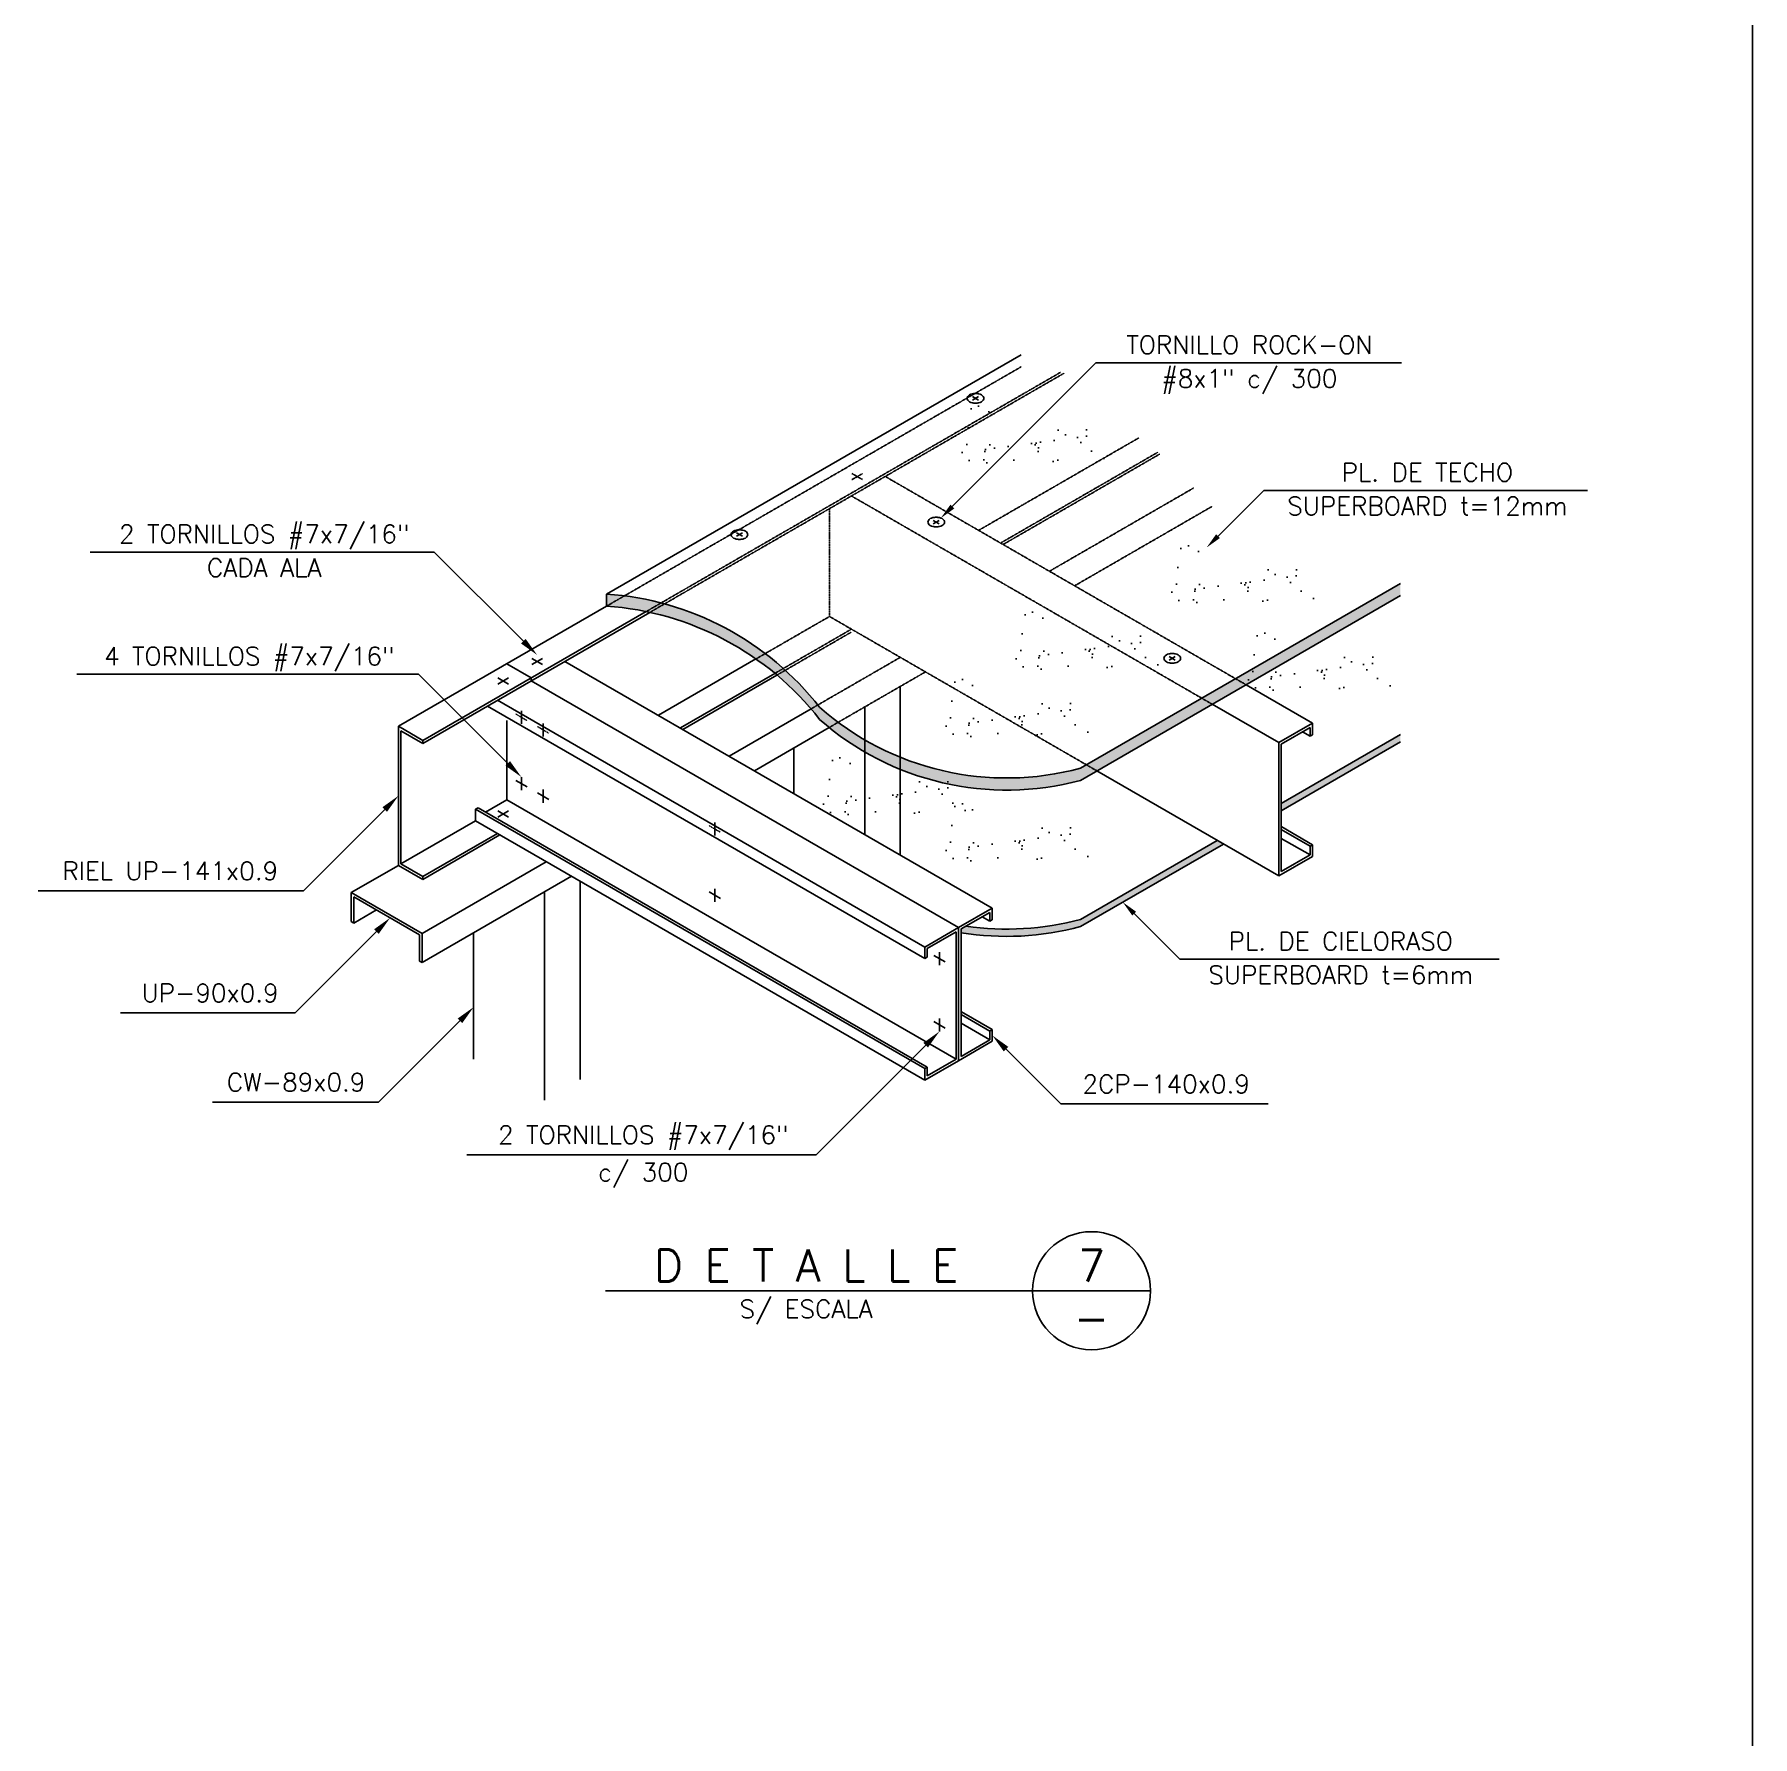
# Model space of a CAD drawing. Header units: millimetres. Extents: x -249630 to 95394, y -188036 to 109963.
# Drawn here: x 62750 to 69842, y 16156 to 23182 of the extents above; entities that cross this region are included whole.
import ezdxf
from ezdxf.enums import TextEntityAlignment as Align

# ---------------------------------------------------------------- set-up
doc = ezdxf.new("R2010")
doc.units = ezdxf.units.MM
doc.linetypes.add('HID1P5', pattern=[2, 1.5, -0.5])
doc.linetypes.add('HID2', pattern=[2.5, 2, -0.5])
for name, color, linetype in [('05', 5, 'Continuous'), ('DETALLES', 3, 'Continuous'), ('GENERAL', 3, 'Continuous'), ('SCREW', 2, 'Continuous'), ('SIMBOLOS', 2, 'Continuous'), ('TEXTOS', 11, 'Continuous'), ('TITULOS', 180, 'Continuous')]:
    doc.layers.add(name, color=color, linetype=linetype)
doc.styles.add('ROMANS', font='romans')
pattern_1 = [(37.50000000000001, (23498.18043228253, 7450.667196633747), (-1.259867162192163, 38.53647538026317), [0, -30.4, 0, -34, 0, -32.5]), (7.499999999999999, (23498.18043228253, 7450.667196633747), (35.39553410535454, 56.4429213045948), [0, -16.4, 0, -27.4, 0, -10.5]), (327.5, (23473.58043228253, 7450.667196633747), (62.2828372350299, 0.1131810707392855), [0, -10, 0, -36, 0, -47]), (317.5, (23473.58043228253, 7450.667196633747), (60.12253209144588, 17.55351129868498), [0, -5, 0, -23.6, 0, -27])]

# ---------------------------------------------------------------- blocks, each defined once
blk = doc.blocks.new('BL_904')
at = {"layer": 'SCREW', "color": 3}
for p, q in [((0.02706329386825246, 0.015625), (-0.02706329386828088, -0.015625)), ((0.02706329386825246, -0.015625), (-0.02706329386828088, 0.015625))]:
    blk.add_line(p, q, dxfattribs=at)
blk = doc.blocks.new('TOR')
at = {"layer": 'SCREW', "color": 3}
blk.add_lwpolyline([(79131.82026030094, -73610.54811418752, 0.05875186753538833), (79131.6973180644, -73610.56261039728, 0.07234108405764866), (79131.60375394966, -73610.5998908829, 0.1066170543909973), (79131.5339357805, -73610.6631347349, 0.156851219670758), (79131.51407408262, -73610.7248908831, 0.156851219670758), (79131.5339357805, -73610.78664703129, 0.1066170543909973), (79131.60375394966, -73610.84989088328, 0.07234108405768136), (79131.6973180644, -73610.88717136892, 0.05875186753537658), (79131.82026030094, -73610.90166757867, 0.05875186753539507), (79131.94320253748, -73610.88717136892, 0.07234108405767498), (79132.03676665222, -73610.84989088328, 0.1066170543909973), (79132.10658482138, -73610.78664703129, 0.156851219670758), (79132.12644651927, -73610.7248908831, 0.1568512196707771), (79132.10658482138, -73610.6631347349, 0.1066170543909664), (79132.03676665222, -73610.5998908829, 0.07234108405764841), (79131.94320253748, -73610.56261039728, 0.05875186753534798)], format="xyb", close=True, dxfattribs=at)
at = {"layer": 'SCREW', "xscale": 4, "yscale": 4, "zscale": 4}
blk.add_blockref('BL_904', (79131.82026030094, -73610.7248908831), dxfattribs=at)

msp = doc.modelspace()

# ---------------------------------------------------------------- hatches: boundary and pattern name
h = msp.add_hatch()
h.set_pattern_fill('AR-SAND', color=1, scale=20, style=0)
h.set_pattern_definition(pattern_1)
edge = h.paths.add_edge_path()
edge.add_line((68388.18234127015, 20915.80141286793), (68388.1823412672, 20865.80141288844))
edge.add_line((68388.18234126721, 20865.80141288844), (67067.59210247778, 20103.35828303416))
edge.add_arc((66762.9277702634, 21230.57303733291), 1167.66153388595, 228.5974937927375, 285.12456133655695, ccw=False)
edge.add_arc((65028.32372669156, 19605.68157013385), 1219.526582288826, 37.89477686917527, 86.09088081900993)
edge.add_line((65111.46383061955, 20822.37085178457), (65111.46383061955, 20872.37085175375))
edge.add_arc((65028.32372665731, 19655.68157013385), 1219.526582288826, 37.89477686917519, 86.09088081901001, ccw=False)
edge.add_arc((66762.92777022353, 21280.57303733828), 1167.66153388595, 228.5974937927375, 285.124561336557)
edge.add_line((67067.59210248073, 20153.35828301365), (68388.18234127016, 20915.80141286793))
h = msp.add_hatch()
h.set_pattern_fill('AR-SAND', color=1, scale=20, style=0)
h.set_pattern_definition(pattern_1)
h.paths.add_polyline_path([(67658.16474770175, 19840.5758380884), (67632.18398566169, 19855.57583804855), (67067.59210241656, 19529.60856227469, -0.1025032222308725), (66594.65726124664, 19501.35003973524), (66574.56823423738, 19489.75163458286), (66574.5682342391, 19474.45439000516, 0.1069031712362134), (67067.5921021885, 19499.60856222528)])
h.paths.add_polyline_path([(68388.18234126721, 20262.05169224657), (68388.18234126721, 20292.0516921643), (67896.33950679048, 20008.08609928017), (67896.3395067938, 19978.08609936435)])
at = {"layer": 'GENERAL'}
h = msp.add_hatch(dxfattribs=at)
h.set_pattern_fill('AR-SAND', color=1, scale=70.57388890851455, style=0)
h.set_pattern_definition([(37.49999999999999, (186.8365405202603, 3213.836851839818), (-4.445686257201761, 135.9834466206199), [0, -107.2723111409421, 0, -119.9756111444747, 0, -114.6825694763361]), (7.499999999999999, (186.8365405202603, 3213.836851839818), (124.9000245904415, 199.1698228911251), [0, -57.87058890498192, 0, -96.68622780466494, 0, -37.05129167697014]), (327.5, (100.0306571627916, 3213.836851839818), (219.7771017966047, 0.3993814156450531), [0, -35.28694445425727, 0, -127.0330000353262, 0, -165.8486389350092]), (317.5, (100.0306571627916, 3213.836851839818), (212.1540450360151, 61.94097781738744), [0, -17.64347222712864, 0, -83.27718891204717, 0, -95.27475002649463])])
h.paths.add_polyline_path([(67107.46654499628, 21510.22576482001), (67101.48205838361, 21582.0016636185), (66774.68316087071, 21516.67699038004), (66808.24036337194, 21462.375329014), (66772.333212322, 21516.20725311276), (66774.68316087071, 21516.67699038006), (66682.56545038431, 21665.7402122168), (66538.93684618475, 21605.92696321802), (66568.85927924802, 21534.1512278124), (66520.98315497284, 21408.54340491499), (66868.08546087245, 21384.61794192255), (67065.57490733376, 21384.61794192256), (67179.28084709603, 21432.46854112157)])
h = msp.add_hatch(dxfattribs=at)
h.set_pattern_fill('AR-SAND', color=1, scale=70.57388890851455, style=0)
h.set_pattern_definition([(37.49999999999999, (1052.659388656106, 2636.917764954846), (-4.445686257201761, 135.9834466206199), [0, -107.2723111409421, 0, -119.9756111444747, 0, -114.6825694763361]), (7.499999999999999, (1052.659388656106, 2636.917764954846), (124.9000245904415, 199.1698228911251), [0, -57.87058890498192, 0, -96.68622780466494, 0, -37.05129167697014]), (327.5, (965.8535052986299, 2636.917764954846), (219.7771017966047, 0.3993814156450531), [0, -35.28694445425727, 0, -127.0330000353262, 0, -165.8486389350092]), (317.5, (965.8535052986299, 2636.917764954846), (212.1540450360151, 61.94097781738744), [0, -17.64347222712864, 0, -83.27718891204717, 0, -95.27475002649463])])
h.paths.add_polyline_path([(67973.28939313212, 20933.30667793505), (67967.30490651945, 21005.08257673355), (67640.50600900655, 20939.75790349509), (67674.06321150778, 20885.45624212904), (67638.15606045787, 20939.28816622781), (67640.50600900655, 20939.75790349509), (67548.38829852015, 21088.82112533185), (67404.75969432059, 21029.00787633307), (67434.68212738389, 20957.23214092745), (67386.80600310871, 20831.62431803003), (67733.90830900829, 20807.6988550376), (67931.3977554696, 20807.6988550376), (68045.1036952319, 20855.54945423663)])
h = msp.add_hatch(dxfattribs=at)
h.set_pattern_fill('AR-SAND', color=1, scale=70.57388890851455, style=0)
h.set_pattern_definition([(37.49999999999999, (410.0129195083391, 2362.681127887327), (-4.445686257201761, 135.9834466206199), [0, -107.2723111409421, 0, -119.9756111444747, 0, -114.6825694763361]), (7.499999999999999, (410.0129195083391, 2362.681127887327), (124.9000245904415, 199.1698228911251), [0, -57.87058890498192, 0, -96.68622780466494, 0, -37.05129167697014]), (327.5, (323.2070361508631, 2362.681127887327), (219.7771017966047, 0.3993814156450531), [0, -35.28694445425727, 0, -127.0330000353262, 0, -165.8486389350092]), (317.5, (323.2070361508631, 2362.681127887327), (212.1540450360151, 61.94097781738744), [0, -17.64347222712864, 0, -83.27718891204717, 0, -95.27475002649463])])
h.paths.add_polyline_path([(67330.64292398436, 20659.07004086754), (67324.65843737169, 20730.84593966604), (66997.85953985876, 20665.52126642758), (67031.41674236002, 20611.21960506152), (66995.50959131008, 20665.05152916028), (66997.85953985876, 20665.52126642758), (66905.74182937239, 20814.58448826433), (66762.11322517283, 20754.77123926556), (66792.0356582361, 20682.99550385993), (66744.15953396092, 20557.38768096251), (67091.26183986053, 20533.46221797009), (67288.75128632184, 20533.46221797009), (67402.45722608411, 20581.31281716911)])
h = msp.add_hatch(dxfattribs=at)
h.set_pattern_fill('AR-SAND', color=1, scale=70.57388890851455, style=0)
h.set_pattern_definition([(37.49999999999999, (1367.965531875907, 2276.002540505307), (-4.445686257201761, 135.9834466206199), [0, -107.2723111409421, 0, -119.9756111444747, 0, -114.6825694763361]), (7.499999999999999, (1367.965531875907, 2276.002540505307), (124.9000245904415, 199.1698228911251), [0, -57.87058890498192, 0, -96.68622780466494, 0, -37.05129167697014]), (327.5, (1281.159648518431, 2276.002540505307), (219.7771017966047, 0.3993814156450531), [0, -35.28694445425727, 0, -127.0330000353262, 0, -165.8486389350092]), (317.5, (1281.159648518431, 2276.002540505307), (212.1540450360151, 61.94097781738744), [0, -17.64347222712864, 0, -83.27718891204717, 0, -95.27475002649463])])
h.paths.add_polyline_path([(68288.59553635193, 20572.39145348552), (68282.61104973927, 20644.167352284), (67955.81215222634, 20578.84267904556), (67989.36935472759, 20524.54101767949), (67953.46220367766, 20578.37294177826), (67955.81215222634, 20578.84267904556), (67863.69444173994, 20727.9059008823), (67720.0658375404, 20668.09265188352), (67749.98827060367, 20596.3169164779), (67702.1121463285, 20470.70909358048), (68049.2144522281, 20446.78363058805), (68246.70389868939, 20446.78363058805), (68360.40983845168, 20494.63422978709)])
h = msp.add_hatch(dxfattribs=at)
h.set_pattern_fill('AR-SAND', color=1, scale=70.57388890851455, style=0)
h.set_pattern_definition([(37.49999999999999, (120.0836203173712, 2084.743954926018), (-4.445686257201761, 135.9834466206199), [0, -107.2723111409421, 0, -119.9756111444747, 0, -114.6825694763361]), (7.499999999999999, (120.0836203173712, 2084.743954926018), (124.9000245904415, 199.1698228911251), [0, -57.87058890498192, 0, -96.68622780466494, 0, -37.05129167697014]), (327.5, (33.27773695989526, 2084.743954926018), (219.7771017966047, 0.3993814156450531), [0, -35.28694445425727, 0, -127.0330000353262, 0, -165.8486389350092]), (317.5, (33.27773695989526, 2084.743954926018), (212.1540450360151, 61.94097781738744), [0, -17.64347222712864, 0, -83.27718891204717, 0, -95.27475002649463])])
h.paths.add_polyline_path([(67040.7136247934, 20381.13286790623), (67034.72913818073, 20452.90876670471), (66707.9302406678, 20387.58409346627), (66741.48744316906, 20333.2824321002), (66705.58029211912, 20387.11435619897), (66707.9302406678, 20387.58409346627), (66615.8125301814, 20536.64731530301), (66472.18392598187, 20476.83406630423), (66502.10635904514, 20405.05833089861), (66454.23023476996, 20279.45050800119), (66801.33254066957, 20255.52504500876), (66998.82198713085, 20255.52504500876), (67112.52792689315, 20303.3756442078)])
h = msp.add_hatch(dxfattribs=at)
h.set_pattern_fill('AR-SAND', color=1, scale=70.57388890851455, style=0)
h.set_pattern_definition([(37.49999999999999, (-385.3749557381634, 1761.929633235306), (-4.445686257201761, 135.9834466206199), [0, -107.2723111409421, 0, -119.9756111444747, 0, -114.6825694763361]), (7.499999999999999, (-385.3749557381634, 1761.929633235306), (124.9000245904415, 199.1698228911251), [0, -57.87058890498192, 0, -96.68622780466494, 0, -37.05129167697014]), (327.5, (-472.1808390956394, 1761.929633235306), (219.7771017966047, 0.3993814156450531), [0, -35.28694445425727, 0, -127.0330000353262, 0, -165.8486389350092]), (317.5, (-472.1808390956394, 1761.929633235306), (212.1540450360151, 61.94097781738744), [0, -17.64347222712864, 0, -83.27718891204717, 0, -95.27475002649463])])
h.paths.add_polyline_path([(66535.25504873786, 20058.31854621552), (66529.2705621252, 20130.094445014), (66202.47166461227, 20064.76977177556), (66236.02886711352, 20010.46811040949), (66200.12171606359, 20064.30003450826), (66202.47166461227, 20064.76977177556), (66110.35395412587, 20213.8329936123), (65966.72534992633, 20154.01974461352), (65996.6477829896, 20082.2440092079), (65948.77165871442, 19956.63618631048), (66295.87396461403, 19932.71072331805), (66493.36341107532, 19932.71072331805), (66607.06935083761, 19980.56132251709)])
h = msp.add_hatch(dxfattribs=at)
h.set_pattern_fill('AR-SAND', color=1, scale=70.57388890851455, style=0)
h.set_pattern_definition([(37.49999999999999, (120.0836203173712, 1571.624385756653), (-4.445686257201761, 135.9834466206199), [0, -107.2723111409421, 0, -119.9756111444747, 0, -114.6825694763361]), (7.499999999999999, (120.0836203173712, 1571.624385756653), (124.9000245904415, 199.1698228911251), [0, -57.87058890498192, 0, -96.68622780466494, 0, -37.05129167697014]), (327.5, (33.27773695989526, 1571.624385756653), (219.7771017966047, 0.3993814156450531), [0, -35.28694445425727, 0, -127.0330000353262, 0, -165.8486389350092]), (317.5, (33.27773695989526, 1571.624385756653), (212.1540450360151, 61.94097781738744), [0, -17.64347222712864, 0, -83.27718891204717, 0, -95.27475002649463])])
h.paths.add_polyline_path([(67040.7136247934, 19868.01329873686), (67034.72913818073, 19939.78919753535), (66707.9302406678, 19874.46452429691), (66741.48744316906, 19820.16286293083), (66705.58029211912, 19873.99478702961), (66707.9302406678, 19874.46452429691), (66615.8125301814, 20023.52774613364), (66472.18392598187, 19963.71449713487), (66502.10635904514, 19891.93876172925), (66454.23023476996, 19766.33093883182), (66801.33254066957, 19742.4054758394), (66998.82198713085, 19742.4054758394), (67112.52792689315, 19790.25607503844)])

# ---------------------------------------------------------------- linework, layer by layer
at = {"layer": 'DETALLES', "color": 3}
for p, q in [((65111.46383057669, 20872.37085172901), (66822.16210831431, 21860.0429621069)), ((64252.20707847818, 20326.27873477431), (65111.46383066237, 20822.37085175871)), ((64353.24326560619, 20267.94546493339), (65274.84407313255, 20800.03193903725)), ((64353.24326560619, 20255.97613415531), (65289.98778111535, 20796.80583213658)), ((64699.29968129237, 20584.4077692618), (64800.33586844141, 20526.07449943265)), ((64939.68668832044, 20594.55940159199), (66703.55330889707, 19576.19053372322)), ((65325.16659052144, 20372.00247636244), (65727.96208503284, 20604.5565635372)), ((64800.33586844141, 20514.10516824802), (66564.20248903972, 19495.73630036705)), ((65415.83703163069, 20319.65387279773), (65806.11593586087, 20544.98150320345)), ((65426.20277683227, 20313.66920701721), (65814.58641950646, 20537.90260765475)), ((67750.80331520899, 20497.81046061792), (68025.32458142191, 20339.31553372388)), ((64660.98504858407, 20433.65093489185), (66424.85166918239, 19415.28206701088)), ((64619.42427736274, 20409.65581288647), (66424.85166919263, 19367.29182255515)), ((65955.19165050288, 20398.2476157848), (65617.45016318432, 20203.25247701128)), ((67611.45249535184, 20417.35622726159), (67885.97376156572, 20258.86130036704)), ((64252.20707916009, 19752.52901430232), (64252.20707922123, 20326.27873434506)), ((64252.20707915574, 20326.27873438288), (64353.24326560619, 20267.94546493339)), ((64262.57282401642, 19758.51368027831), (64262.57282407724, 20308.32473802241)), ((64262.57282401165, 20308.32473802241), (64353.24326560619, 20255.97613415531)), ((66030.09199033788, 20321.51573585086), (65721.35209041045, 20143.26467137771)), ((67885.97376156572, 20258.86130036704), (68025.32458142194, 20339.31553372259)), ((67896.33950676338, 20252.87663458286), (68014.95883622076, 20321.36153638103)), ((67983.76381057588, 20303.3510799263), (68014.95883622076, 20285.34062347895)), ((68014.95883622076, 20321.36153638103), (68014.95883622076, 20285.34062347895)), ((68025.32458142191, 20339.31553372388), (68025.32458142191, 20291.32528925003)), ((67885.97376156572, 20258.86130036704), (67885.9737616831, 19709.05024265543)), ((67896.33950676338, 20252.87663458286), (67896.33950682156, 19727.00423995965)), ((67135.30215214286, 20142.45069843516), (67885.97376156572, 19709.05024258772)), ((64611.8753789446, 19972.15293516548), (64699.29968240429, 20022.62738030644)), ((64699.29968240429, 20022.62738030644), (66553.83674402683, 18951.90990837333)), ((64262.57282464159, 19758.51367991736), (64570.31460719778, 19936.18848086165)), ((64570.31460719778, 19984.17872641602), (66424.85166928952, 18913.46125474853)), ((64570.31460719776, 19936.18848086163), (66424.8516692998, 18865.47100918822)), ((64580.68035234245, 19990.16339216566), (66435.21741443424, 18919.44592049815)), ((64353.24326573488, 19706.16507634058), (64660.98504830933, 19883.8398772956)), ((64353.24326573488, 19694.195744781), (64671.35079350955, 19877.85521151588)), ((67896.33950668061, 19899.99495754263), (68014.95883621782, 19831.51005572568)), ((67896.3395066846, 19863.97404433344), (68014.95883621782, 19795.48914251919)), ((67897.97132244153, 19911.02215982544), (68025.32458141909, 19837.49472149677)), ((67885.9737616831, 19709.05024265543), (68025.32458141912, 19789.50447594818)), ((67896.33950682156, 19727.00423995965), (68014.95883621782, 19795.48914172417)), ((68014.95883621782, 19831.51005572568), (68014.95883621782, 19795.48914172417)), ((68025.32458141909, 19837.49472149677), (68025.32458141909, 19789.50447594816)), ((64252.20707916006, 19752.52901430232), (64057.58608873931, 19640.1645329084)), ((64252.20707916009, 19752.52901430232), (64353.24326573488, 19694.195744781)), ((64262.57282401642, 19758.51368027831), (64353.24326573488, 19706.16507634058)), ((64862.59818043485, 19767.43848122917), (64349.86966261949, 19471.41453321403)), ((64966.50010766103, 19707.45067559562), (64349.86966269282, 19351.43892192221)), ((64353.24326573488, 19694.195744781), (64353.24326573488, 19706.16507634058)), ((65001.94900037471, 18868.38688988555), (65001.94900066357, 19686.98424768487)), ((64057.5860886948, 19640.16453296278), (64057.58608876813, 19520.18892164312)), ((64349.86966261948, 19471.41453321411), (64057.5860886948, 19640.16453296278)), ((64067.95183390189, 19622.21053563086), (64067.95183396781, 19514.20425586971)), ((64339.50391743171, 19465.42986741861), (64067.95183390189, 19622.21053563086)), ((64854.87893320017, 18783.47594707488), (64854.87893349901, 19643.00616059516)), ((66564.20248903972, 19495.73630036705), (66703.55330889596, 19576.19053372259)), ((66703.55330889593, 19576.19053372387), (66703.55330889593, 19528.20028925002)), ((64067.95183392942, 19514.20425589172), (64057.58608876813, 19520.18892164312)), ((64161.48801592958, 19568.20739579287), (64067.95183396781, 19514.20425586971)), ((66574.5682342374, 19489.75163458286), (66693.18756369478, 19558.23653638102)), ((66661.9925380499, 19540.22607992629), (66693.18756369478, 19522.21562347896)), ((66693.18756369478, 19558.23653638102), (66693.18756369478, 19522.21562347896)), ((64339.50391743171, 19465.42986741861), (64339.50391749318, 19357.42358769581)), ((64349.86966261948, 19471.41453321411), (64349.86966268776, 19351.4389219264)), ((64562.59536008417, 18952.22594665295), (64562.59536031016, 19474.2561608019)), ((66424.85166918239, 19415.28206701088), (66564.20248903861, 19495.73630036642)), ((66435.21741438005, 19409.29740122669), (66553.8367440268, 19477.78230313418)), ((66553.8367440268, 19477.78230313418), (66553.83674402683, 18951.90990837333)), ((66564.20248903972, 19495.73630036705), (66564.20248915712, 18945.92524254438)), ((66564.20248903858, 19495.7363003677), (66564.20248903858, 19447.74605589385)), ((66574.5682342374, 19489.75163458286), (66574.56823429556, 18963.8792398486)), ((66424.85166918239, 19415.28206701088), (66424.85166919263, 19367.29182255515)), ((66435.21741438005, 19409.29740122669), (66435.21741438404, 19373.27648833177)), ((64349.86966268688, 19351.4389219257), (64339.50391749318, 19357.42358769581)), ((66574.56823434695, 19136.86995754261), (66693.18756388416, 19068.38505572568)), ((66574.56823435094, 19100.84904433344), (66693.18756388416, 19032.36414251919)), ((66576.20005010787, 19147.89715982544), (66703.55330908543, 19074.36972149677)), ((66564.20248915712, 18945.92524254438), (66703.55330908549, 19026.37947594818)), ((66574.56823429556, 18963.8792398486), (66693.18756388416, 19032.36414172417)), ((66693.18756388416, 19068.38505572568), (66693.18756388416, 19032.36414172417)), ((66703.55330908543, 19074.36972149677), (66703.55330908543, 19026.37947594815)), ((66424.8516692998, 18865.47100918822), (66564.20248922813, 18945.92524259201)), ((66435.21741443823, 18883.42500649243), (66553.8367440268, 18951.909908368)), ((66564.20248922808, 18993.9154881406), (66564.20248922808, 18945.92524259198)), ((66424.85166928955, 18913.4612547485), (66424.8516692998, 18865.47100918822)), ((66435.21741443424, 18919.44592049815), (66435.21741443823, 18883.42500649243))]:
    msp.add_line(p, q, dxfattribs=at)
at = {"layer": 'DETALLES', "color": 1, "linetype": 'HID2'}
for p, q in [((65111.46383066237, 20822.37085175871), (66822.16210839999, 21810.04296213659)), ((65274.84407313255, 20800.03193903725), (66985.54235087015, 21787.70404941513)), ((65274.84407313255, 20800.03193903725), (66985.54235087015, 21787.70404941513)), ((65289.98778111535, 20796.80583213658), (67000.68605885297, 21784.47794251447)), ((66646.93786333222, 21135.12747651714), (67308.35520801996, 21516.99695851927)), ((66737.6083044195, 21082.77887293889), (67386.509058848, 21457.4218981855)), ((66747.97404961739, 21076.79420715751), (67394.97954249359, 21450.34300263679)), ((66168.29675195203, 21369.86359126839), (66124.29122989406, 21344.45699126403)), ((66124.29122989482, 21369.86359126974), (66168.29675195125, 21344.45699126268)), ((66261.45796150318, 21357.68440164338), (67750.80331520899, 20497.81046061792)), ((66122.10714141023, 21277.2301684232), (67611.45249535184, 20417.35622726159)), ((66939.22143582389, 20966.3774772305), (67535.58477349, 21310.68801076685)), ((67043.12336303544, 20906.38967157532), (67610.485113325, 21233.95613083291)), ((65727.96208503284, 20604.5565635372), (66031.43670029365, 20779.76771431846)), ((65806.11593586087, 20544.98150320345), (66121.46005804342, 20727.0455170329)), ((65814.58641950646, 20537.90260765475), (66121.46005804313, 20715.07618547109)), ((66031.43670029365, 20779.76771431846), (67135.30215214286, 20142.45069843516)), ((65955.19165050288, 20398.2476157848), (66323.72027340069, 20611.01771541894)), ((66030.09199033788, 20321.51573585086), (66427.62219996931, 20551.02990939256)), ((66323.7202732059, 19795.48723905432), (66323.72027337563, 20491.0421038059)), ((66176.65020607278, 19880.39818187537), (66176.65020620107, 20406.13116086603)), ((65884.36663296426, 20049.14818143364), (65884.36663301222, 20237.38116107277))]:
    msp.add_line(p, q, dxfattribs=at)
at = {"layer": 'DETALLES', "color": 2}
for p, q in [((64802.51995671208, 20606.73859121835), (64846.52547876849, 20581.33199121129)), ((64846.52547876928, 20606.738591217), (64802.51995671131, 20581.33199121265)), ((64707.17465889024, 20526.28435787302), (64663.16913683227, 20500.87775786867)), ((64663.16913683304, 20526.28435787438), (64707.17465888945, 20500.87775786732)), ((64736.42576794033, 20103.34062158363), (64783.19113974121, 20076.34062158389)), ((64759.80845383988, 20062.84062158533), (64759.80845384167, 20116.84062158217)), ((64826.33751981255, 20051.43004745402), (64873.10289161343, 20024.43004745428)), ((64849.7202057121, 20010.93004745572), (64849.72020571389, 20064.93004745256)), ((64663.16913683304, 19977.2616706292), (64707.17465888945, 19951.85507062214)), ((64707.17465889024, 19977.26167062785), (64663.16913683227, 19951.8550706235)), ((65557.82130872007, 19602.10768515551), (65557.82130872185, 19656.10768515235)), ((65534.43862282052, 19642.60768515381), (65581.2039946214, 19615.60768515407)), ((66461.70715387154, 19380.94817016773), (66508.4725256724, 19353.94817016799)), ((66485.08983977107, 19340.44817016943), (66485.08983977287, 19394.44817016627)), ((66461.70715387154, 19107.2489493171), (66508.4725256724, 19080.24894931736)), ((66485.08983977107, 19066.7489493188), (66485.08983977287, 19120.74894931565))]:
    msp.add_line(p, q, dxfattribs=at)
at = {"layer": 'DETALLES', "color": 3, "linetype": 'Continuous'}
for p, q in [((68025.32458142191, 20291.32528925003), (68014.95883622076, 20285.34062347895)), ((68025.32458150882, 19837.49472154879), (68014.95883621782, 19831.51005572568)), ((66703.55330889593, 19528.20028925002), (66693.18756369478, 19522.21562347896)), ((66703.55330917516, 19074.36972154879), (66693.18756388416, 19068.38505572568))]:
    msp.add_line(p, q, dxfattribs=at)
at = {"layer": 'GENERAL', "color": 1, "linetype": 'HID1P5', "ltscale": 0.8}
msp.add_line((66031.43670063117, 20779.76771412359), (66031.4367008208, 21224.88156494613), dxfattribs=at)
at = {"layer": 'GENERAL'}
for p, q in [((65111.46383061955, 20822.37085178457), (65111.46383061955, 20872.37085175375)), ((67067.59210248073, 20153.35828301365), (68388.18234127015, 20915.80141286793)), ((67067.59210247776, 20103.35828303416), (68388.18234126721, 20865.80141288844)), ((64800.33586844142, 20514.10516824803), (64800.33586844141, 20526.07449943265)), ((64699.2996824043, 20078.96723495935), (64699.29968251999, 20350.43843712455)), ((67896.33950679048, 20008.08609928017), (68388.18234126721, 20292.0516921643)), ((64353.24326560619, 20255.97613415529), (64353.24326560619, 20267.94546493339)), ((67896.3395067938, 19978.08609936435), (68388.18234126721, 20262.05169224657)), ((64699.29968240429, 20022.62738030644), (64699.2996824043, 20078.96723495935)), ((64570.31460719778, 19984.17872641602), (64580.68035234245, 19990.16339216566)), ((64570.31460719778, 19936.18848086163), (64570.31460719778, 19984.17872641602)), ((67067.59210241665, 19529.60856227473), (67632.18398566169, 19855.57583804855)), ((67067.5921023105, 19499.60856229573), (67658.16474770175, 19840.5758380884)), ((66435.21741438404, 19373.27648833174), (66424.85166919263, 19367.29182255515)), ((66435.21741443424, 18919.44592049815), (66424.85166928952, 18913.46125474853))]:
    msp.add_line(p, q, dxfattribs=at)
at = {"layer": 'GENERAL', "color": 1, "linetype": 'HID1P5'}
for p, q in [((64736.42576794123, 20377.03984243374), (64783.1911397421, 20350.039842434)), ((64759.80845384076, 20336.53984243544), (64759.80845384257, 20390.53984243228)), ((64826.33751981345, 20325.12926830413), (64873.10289161432, 20298.12926830439)), ((64849.72020571298, 20284.62926830583), (64849.72020571479, 20338.62926830267)), ((65557.82130872007, 19875.80690600614), (65557.82130872185, 19929.80690600298)), ((65534.43862282052, 19916.30690600444), (65581.2039946214, 19889.3069060047))]:
    msp.add_line(p, q, dxfattribs=at)
at = {"layer": 'GENERAL'}
for centre, radius, start, end in [((65028.32372665731, 19655.68157013385), 1219.526582288826, 37.89477686914472, 86.09088081901255), ((65028.32372669156, 19605.68157013385), 1219.526582288826, 37.89477686914472, 86.09088081901255), ((66762.92777022353, 21280.57303733828), 1167.66153388595, 228.5974937927437, 285.124561336571), ((66762.9277702634, 21230.57303733291), 1167.66153388595, 228.5974937927437, 285.124561336571), ((66762.92777015944, 20656.82331659936), 1167.66153388595, 261.714314578116, 285.124561336571), ((66762.92777009614, 20626.82331659448), 1167.66153388595, 260.7168569598002, 285.124561336571)]:
    msp.add_arc(centre, radius, start, end, dxfattribs=at)
at = {"layer": 'SIMBOLOS', "color": 1}
for p, q in [((66538.3678351134, 21233.13030824718), (67131.34945175223, 21826.11192488621)), ((67131.34945175223, 21826.11192488621), (68392.4927796365, 21826.11192488622)), ((67635.19160555524, 21111.37295535076), (67823.75343743787, 21299.93478723345)), ((67823.75343743787, 21299.93478723345), (69160.08319373996, 21299.93478723345)), ((64400.25864902924, 21045.29935992516), (62979.3444548287, 21045.29935992516)), ((64767.95423181597, 20677.60377713844), (64400.25864902924, 21045.29935992516)), ((64335.54438512972, 20541.10469029408), (62924.42677635086, 20541.10469029408)), ((64703.23996791646, 20173.40910750736), (64335.54438512972, 20541.10469029408)), ((64195.63859326547, 19982.8353883985), (63859.84705308501, 19647.04384821801)), ((63859.84705308501, 19647.04384821801), (62765.22734197895, 19647.04384821801)), ((67289.17452718061, 19553.18230452407), (67477.73635906324, 19364.62047264137)), ((64161.26190565609, 19479.10962425632), (63825.47036547562, 19143.31808407583)), ((67477.73635906324, 19364.62047264137), (68794.92835813234, 19364.62047264137)), ((63825.47036547562, 19143.31808407583), (63105.47036549076, 19143.31808407583)), ((64506.02687427197, 19110.5958571507), (64170.23533409151, 18774.80431697021)), ((66428.52135384592, 19010.18046339361), (65975.97346644435, 18557.63257599211)), ((66760.12179501061, 18993.80611279727), (66986.39573871138, 18767.53216909651)), ((63484.82964012367, 18774.80431697021), (64170.23533409151, 18774.80431697021)), ((66986.39573871138, 18767.53216909651), (67841.71807587781, 18767.53216909651)), ((64534.56018775635, 18557.63257599211), (65975.97346644435, 18557.63257599211))]:
    msp.add_line(p, q, dxfattribs=at)
for points in [[(66546.22456926969, 21225.27357409093), (66530.51110095714, 21240.98704240346), (66491.22743017576, 21185.98990330954)], [(67643.0483397115, 21103.51622119451), (67627.33487139895, 21119.22968950704), (67588.05120061757, 21064.23255041312)], [(64777.38231280348, 20687.03185812596), (64758.52615082842, 20668.1756961509), (64824.52271774118, 20621.03529121324)], [(64712.66804890396, 20182.83718849488), (64693.81188692891, 20163.98102651983), (64759.80845384167, 20116.84062158217)], [(64205.06667425301, 19973.40730741097), (64186.21051227795, 19992.26346938602), (64252.20707919067, 20039.4038743237)], [(67297.03126133687, 19561.03903868032), (67281.31779302433, 19545.32557036779), (67242.03412224294, 19600.32270946171)], [(64170.68998664362, 19469.68154326879), (64151.83382466857, 19488.53770524384), (64217.83039158128, 19535.67811018151)], [(64515.45495525951, 19101.16777616317), (64496.59879328445, 19120.02393813822), (64562.59536019716, 19167.16434307589)], [(66437.9494348334, 19000.75238240609), (66419.09327285836, 19019.60854438115), (66485.08983977107, 19066.7489493188)], [(66750.6937140231, 18984.37803180974), (66769.54987599814, 19003.2341937848), (66703.55330908543, 19050.37459872247)]]:
    msp.add_solid(points, dxfattribs=at)
at = {"layer": 'TITULOS', "color": 2}
for p, q in [((65106.85344329735, 17996.63226651087), (66869.35344329735, 17996.63226651087)), ((66869.35344329735, 17996.63226651087), (67356.85344329735, 17996.63226651087))]:
    msp.add_line(p, q, dxfattribs=at)
at = {"layer": 'TITULOS'}
msp.add_lwpolyline([(24841.7828102754, 208.8422181913865), (69841.78281027538, 208.8422181913865), (69841.78281027538, 30208.84221819138), (24841.7828102754, 30208.84221819138)], close=True, dxfattribs=at)
at = {"layer": 'TITULOS', "color": 2}
msp.add_circle((67113.10344329735, 17996.63226651087), 243.75, dxfattribs=at)

# ---------------------------------------------------------------- block references
at = {"layer": 'GENERAL', "xscale": -112.5, "yscale": 112.5, "zscale": 112.5}
for p in [(8968963.823352208, 8302886.688958861), (8967989.544772951, 8302324.188958861), (8968801.761029739, 8302375.999870537), (8969776.039608996, 8301813.499870537)]:
    msp.add_blockref('TOR', p, dxfattribs=at)

# ---------------------------------------------------------------- texts
at = {"layer": '05', "style": 'ROMANS'}
for s, p in [('D E T A L L E', (65934.97634448935, 18035.08127769963)), ('7', (67113.10344329735, 18034.13226651087))]:
    msp.add_text(s, height=131.25, dxfattribs=at).set_placement(p, align=Align.CENTER)
msp.add_text('-', height=131.25, dxfattribs=at).set_placement((67113.10344329735, 17884.13226651087), align=Align.MIDDLE)
at = {"layer": 'TEXTOS', "style": 'ROMANS'}
for s, height, p in [('TORNILLO ROCK-ON', 74.99999999999997, (67764.82281339786, 21863.61192488621)), ('#8x1" c/ 300', 74.99999999999997, (67764.82281339786, 21724.32621060051)), ('PL. DE TECHO', 74.99999999842139, (68499.34260661466, 21337.43478723266)), ('SUPERBOARD t=12mm', 74.99999999842139, (68499.34260661466, 21198.14907294987)), ('2 TORNILLOS #7x7/16"', 74.99999999842136, (63698.2747967403, 21082.79935992436)), ('CADA ALA', 74.99999999842136, (63698.2747967403, 20943.51364564159)), ('4 TORNILLOS #7x7/16"', 74.99999999842136, (63636.39128379734, 20578.60469029329)), ('RIEL UP-141x0.9', 74.99999999842136, (63310.55934176462, 19692.04384821706)), ('PL. DE CIELORASO', 74.99999999842139, (68141.69210630833, 19402.12047264058)), ('SUPERBOARD t=6mm', 74.99999999842139, (68141.69210630833, 19262.83475835779)), ('UP-90x0.9', 74.99999999842136, (63475.01507701462, 19188.31808407488)), ('CW-89x0.9', 74.99999999842136, (63829.96059781049, 18819.80431696925)), ('2CP-140x0.9', 74.99999999842136, (67421.18387568084, 18812.53216909555)), ('2 TORNILLOS #7x7/16"', 74.99999999999997, (65262.8393008787, 18602.63257599211)), ('c/ 300', 74.99999999999997, (65262.8393008787, 18448.3468617064))]:
    msp.add_text(s, height=height, dxfattribs=at).set_placement(p, align=Align.CENTER)
at = {"layer": 'TITULOS', "color": 4, "style": 'ROMANS'}
msp.add_text('S/ ESCALA', height=75, dxfattribs=at).set_placement((65934.97634448935, 17884.13226651087), align=Align.CENTER)

doc.saveas('drawing.dxf')
